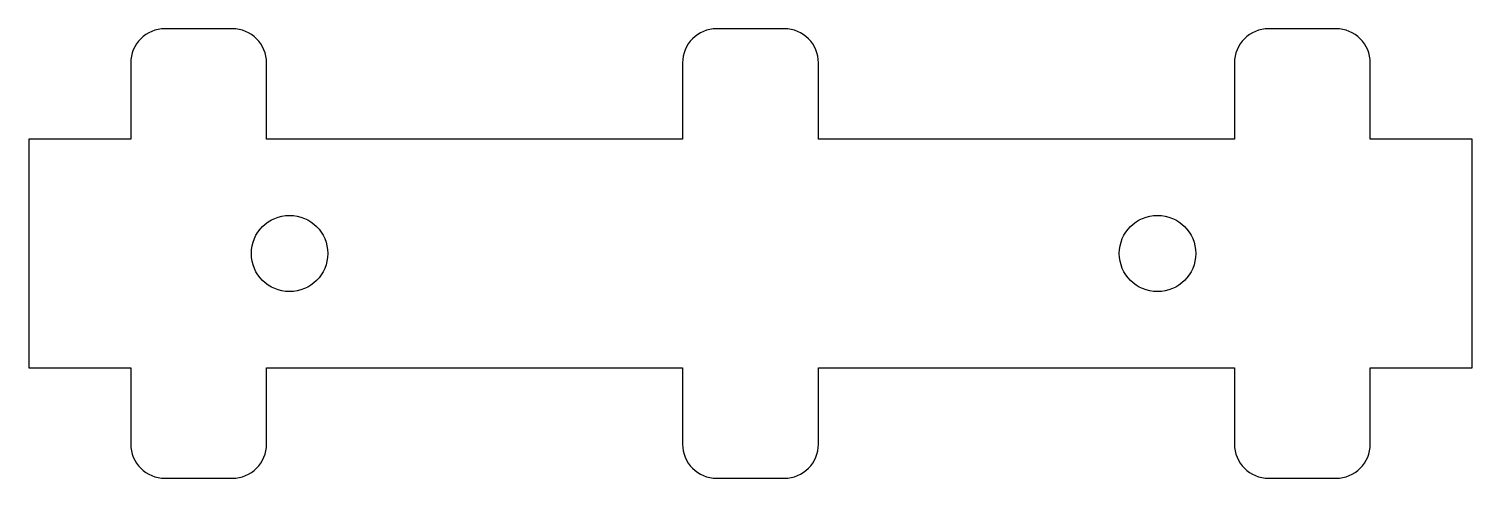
# Model space of a CAD drawing. Header units: millimetres. Extents: x 0 to 85, y -6.5 to 20.
import ezdxf

# ---------------------------------------------------------------- set-up
doc = ezdxf.new("R2010")
doc.units = ezdxf.units.MM

msp = doc.modelspace()

# ---------------------------------------------------------------- linework, layer by layer
msp.add_lwpolyline([(0, 0), (6, 0), (6, -4.5, 0.414214), (8, -6.5), (12, -6.5, 0.414214), (14, -4.5), (14, 0), (38.5, 0), (38.5, -4.5, 0.414214), (40.5, -6.5), (44.5, -6.5, 0.414214), (46.5, -4.5), (46.5, 0), (71, 0), (71, -4.5, 0.414214), (73, -6.5), (77, -6.5, 0.414214), (79, -4.5), (79, 0), (85, 0), (85, 13.5), (79, 13.5), (79, 18, 0.414214), (77, 20), (73, 20, 0.414214), (71, 18), (71, 13.5), (46.5, 13.5), (46.5, 18, 0.414214), (44.5, 20), (40.5, 20, 0.414214), (38.5, 18), (38.5, 13.5), (14, 13.5), (14, 18, 0.414214), (12, 20), (8, 20, 0.414214), (6, 18), (6, 13.5), (0, 13.5)], format="xyb", close=True)
for centre in [(15.354, 6.75), (66.471, 6.75)]:
    msp.add_circle(centre, 2.25)

doc.saveas('drawing.dxf')
